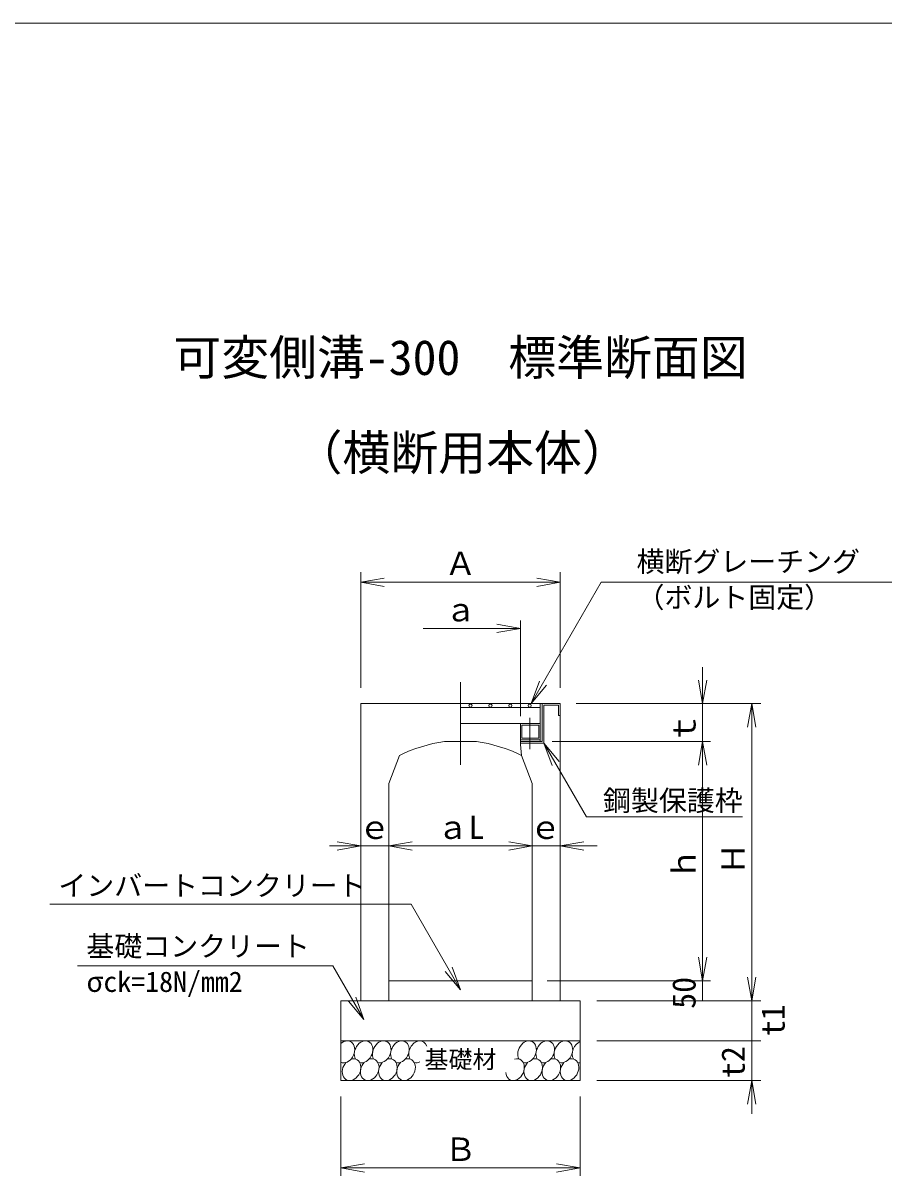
# Model space of a CAD drawing. Units: millimetres, scale not verified. Extents: x -9827 to 17627, y 1244 to 12720.
# Drawn here: x 3575 to 5733, y 9830 to 12720 of the extents above; entities that cross this region are included whole.
import ezdxf
from ezdxf.enums import TextEntityAlignment as Align

# ---------------------------------------------------------------- set-up
doc = ezdxf.new("R2010")
doc.units = ezdxf.units.MM
doc.header["$LTSCALE"] = 20
doc.layers.add('Layer1', color=4, linetype='Continuous', lineweight=18)
doc.styles.add('ＭＳ ゴシック-5.0-0.0', font='')
doc.styles.get('ＭＳ ゴシック-5.0-0.0').set_extended_font_data('ＭＳ ゴシック-5.0-0.0')

msp = doc.modelspace()

# ---------------------------------------------------------------- linework, layer by layer
at = {"layer": 'Layer1'}
for p, q in [((1236.98, 12720.2), (17626.62, 12720.2)), ((4421.65, 11054.21), (4421.65, 11343.92)), ((4421.65, 11318.65), (4480.74, 11329.07)), ((4921.65, 11318.65), (4862.56, 11329.07)), ((4921.65, 11054.21), (4921.65, 11343.92)), ((4421.65, 11318.65), (4480.74, 11308.23)), ((4421.65, 11318.65), (4921.65, 11318.65)), ((5024.47, 11318.65), (4848.71, 11014.21)), ((4921.65, 11318.65), (4862.56, 11308.23)), ((5776.5, 11318.65), (5024.47, 11318.65)), ((4821.65, 11202.78), (4762.56, 11213.2)), ((4821.65, 10983.12), (4821.65, 11222.78)), ((4578.33, 11202.78), (4821.65, 11202.78)), ((4821.65, 11202.78), (4762.56, 11192.36)), ((5278.45, 10889.21), (5278.45, 11105.42)), ((4848.71, 11014.21), (4869.23, 11070.59)), ((5278.45, 11014.21), (5268.03, 11073.3)), ((5278.45, 11014.21), (5288.86, 11073.3)), ((4671.65, 10860.93), (4671.65, 11068.39)), ((4848.71, 11014.21), (4887.27, 11060.18)), ((4421.65, 10269.21), (4421.65, 11014.21)), ((4921.65, 11014.21), (4421.65, 11014.21)), ((4871.65, 10919.21), (4871.65, 11014.21)), ((4876.65, 10919.21), (4876.65, 11014.21)), ((4921.65, 11014.21), (4921.65, 10269.21)), ((4961.65, 11014.21), (5424.61, 11014.21)), ((5401.66, 11014.21), (5391.24, 10955.12)), ((5401.66, 11014.21), (5412.08, 10955.12)), ((5401.66, 10039.21), (5401.66, 11014.21)), ((4871.65, 11004.21), (4671.65, 11004.21)), ((4880.65, 11010.21), (4917.65, 11010.21)), ((4880.65, 10915.21), (4880.65, 11010.21)), ((4917.65, 11010.21), (4917.65, 10984.21)), ((4917.65, 10984.21), (4921.65, 10984.21)), ((4671.65, 10964.21), (4871.65, 10964.21)), ((4821.65, 10919.21), (4821.65, 10964.21)), ((4867.65, 10960.21), (4825.65, 10960.21)), ((4825.65, 10927.21), (4825.65, 10960.21)), ((4845.15, 10900.45), (4845.15, 10978.59)), ((4867.65, 10927.21), (4867.65, 10960.21)), ((4867.65, 10927.21), (4825.65, 10927.21)), ((4631.65, 10919.21), (4671.65, 10919.21)), ((4711.65, 10919.21), (4671.65, 10919.21)), ((4821.65, 10923.21), (4871.65, 10923.21)), ((4821.65, 10919.21), (4821.65, 10911.44)), ((4876.65, 10919.21), (4821.65, 10919.21)), ((4880.65, 10915.21), (4821.65, 10915.21)), ((4821.65, 10911.44), (4824.65, 10884.21)), ((4880.65, 10915.21), (4919.22, 10869.25)), ((4880.65, 10915.21), (4901.17, 10858.83)), ((4987.5, 10730.15), (4880.65, 10915.21)), ((4901.3, 10919.21), (5298.45, 10919.21)), ((5278.45, 10919.21), (5268.03, 10860.12)), ((5278.45, 10919.21), (5268.03, 10860.12)), ((5278.45, 10919.21), (5268.03, 10860.12)), ((5278.45, 10919.21), (5288.86, 10860.12)), ((5278.45, 10919.21), (5288.86, 10860.12)), ((5278.45, 10919.21), (5288.86, 10860.12)), ((4518.65, 10884.21), (4491.65, 10814.21)), ((4824.65, 10884.21), (4851.65, 10814.21)), ((5278.45, 10889.21), (5278.45, 10809.21)), ((5278.45, 10269.21), (5278.45, 10889.21)), ((4491.65, 10269.21), (4491.65, 10814.21)), ((4851.65, 10269.21), (4851.65, 10814.21)), ((4987.5, 10730.15), (5378.77, 10730.15)), ((4421.65, 10657.41), (4362.56, 10667.83)), ((4491.65, 10657.41), (4550.74, 10667.83)), ((4491.65, 10657.41), (4550.74, 10667.83)), ((4851.65, 10657.41), (4792.56, 10667.83)), ((4851.65, 10657.41), (4792.56, 10667.83)), ((4921.65, 10657.41), (4980.74, 10667.83)), ((5014.43, 10657.41), (4343.31, 10657.41)), ((4421.65, 10657.41), (4362.56, 10646.99)), ((4491.65, 10657.41), (4550.74, 10646.99)), ((4491.65, 10657.41), (4550.74, 10646.99)), ((4851.65, 10657.41), (4792.56, 10646.99)), ((4851.65, 10657.41), (4792.56, 10646.99)), ((4921.65, 10657.41), (4980.74, 10646.99)), ((4547.89, 10511.54), (3642.41, 10511.54)), ((4547.89, 10511.54), (4671.65, 10297.18)), ((5278.45, 10319.21), (5268.03, 10378.3)), ((5278.45, 10319.21), (5268.03, 10378.3)), ((5278.45, 10319.21), (5278.45, 10399.21)), ((5278.45, 10319.21), (5288.86, 10378.3)), ((5278.45, 10319.21), (5288.86, 10378.3)), ((4351.81, 10357.15), (3711.81, 10357.15)), ((4429.68, 10222.26), (4351.81, 10357.15)), ((4671.65, 10297.18), (4651.13, 10353.56)), ((4491.65, 10319.21), (4851.65, 10319.21)), ((4671.65, 10297.18), (4633.09, 10343.14)), ((5298.45, 10319.21), (4889.05, 10319.21)), ((5278.45, 10269.21), (5278.45, 10319.21)), ((5401.66, 10269.21), (5391.24, 10328.3)), ((5401.66, 10269.21), (5412.08, 10328.3)), ((4371.65, 10269.21), (4971.65, 10269.21)), ((4371.65, 10069.21), (4371.65, 10269.21)), ((4429.68, 10222.26), (4391.12, 10268.22)), ((4429.68, 10222.26), (4409.16, 10278.64)), ((4491.65, 10269.21), (4421.65, 10269.21)), ((4851.65, 10269.21), (4921.65, 10269.21)), ((4971.65, 10069.21), (4971.65, 10269.21)), ((5424.61, 10269.21), (5013.48, 10269.21)), ((5401.66, 10269.21), (5401.66, 10179.21)), ((4971.65, 10169.21), (4371.65, 10169.21)), ((5424.61, 10169.21), (5013.48, 10169.21)), ((5401.66, 10129.21), (5401.66, 10049.21)), ((5401.66, 10129.21), (5401.66, 10029.21)), ((5401.66, 10129.21), (5401.66, 10049.21)), ((4371.65, 10069.21), (4971.65, 10069.21)), ((5424.61, 10069.21), (5013.48, 10069.21)), ((5401.66, 10069.21), (5391.24, 10010.12)), ((5401.66, 10069.21), (5412.08, 10010.12)), ((5401.66, 10069.21), (5401.66, 9985.55)), ((4371.65, 10029.21), (4371.65, 9830.25)), ((4971.65, 10029.21), (4971.65, 9830.25)), ((4371.65, 9850.25), (4430.74, 9860.66)), ((4971.65, 9850.25), (4912.56, 9860.66)), ((4371.65, 9850.25), (4971.65, 9850.25)), ((4371.65, 9850.25), (4430.74, 9839.83)), ((4971.65, 9850.25), (4912.56, 9839.83))]:
    msp.add_line(p, q, dxfattribs=at)
for centre in [(4696.65, 11009.21), (4746.65, 11009.21), (4796.65, 11009.21), (4845.15, 11009.21)]:
    msp.add_circle(centre, 4, dxfattribs=at)
for centre, start, end in [((4683.26, 10552.69), 98.01419, 116.40493), ((4660.05, 10552.69), 63.59507, 81.98581)]:
    msp.add_arc(centre, 370.13, start, end, dxfattribs=at)
for centre, start_param, end_param in [((4383.28, 10141.39), 3.1641089, 7.3535633), ((4428.8, 10141.39), 3.2518953, 8.9063261), ((4474.33, 10141.39), 3.2518953, 8.9063261), ((4519.85, 10141.39), 3.2518953, 8.9063261), ((4565.38, 10141.39), 5.610227, 8.9063261), ((4838.52, 10141.39), 3.2518953, 8.9063261), ((4884.04, 10141.39), 3.2518953, 8.9063261), ((4929.57, 10141.39), 3.2518953, 8.9063261), ((4975.09, 10141.39), 0.6949414, 2.6231408), ((4398.66, 10096.73), 1.1965976, 6.8860585), ((4444.18, 10096.73), 1.1965976, 6.8860585), ((4489.71, 10096.73), 1.1965976, 6.8860585), ((4535.23, 10096.73), 1.1965976, 6.8860585), ((4565.38, 10141.39), 3.2518953, 3.8893366), ((4808.37, 10096.73), 2.1791837, 6.8860585), ((4853.9, 10096.73), 1.1965976, 6.8860585), ((4899.42, 10096.73), 1.1965976, 6.8860585), ((4944.95, 10096.73), 1.1965976, 6.8860585), ((4975.09, 10141.39), 3.2518953, 3.5395455)]:
    msp.add_ellipse(centre, major_axis=(12.08, 25.9), ratio=0.766667, start_param=start_param, end_param=end_param, dxfattribs=at)

# ---------------------------------------------------------------- texts
at = {"layer": 'Layer1', "color": 7, "style": 'ＭＳ ゴシック-5.0-0.0'}
for s, p in [('可変側溝-300\u3000標準断面図', (4671.65, 11925.99)), ('（横断用本体）', (4675.87, 11687.55))]:
    msp.add_text(s, height=87.98, dxfattribs=at).set_placement(p, align=Align.TOP_CENTER)
for s, height, p in [('Ａ', 58.65, (4671.65, 11318.65)), ('ａ', 58.65, (4671.65, 11202.78)), ('ａL', 58.65, (4671.65, 10657.41)), ('ｅ', 58.65, (4456.33, 10657.41)), ('ｅ', 58.65, (4884.4, 10657.41)), ('基礎材', 43.99, (4671.65, 10087.05)), ('Ｂ', 58.65, (4671.65, 9850.25))]:
    msp.add_text(s, height=height, dxfattribs=at).set_placement(p, align=Align.BOTTOM_CENTER)
for s, p in [('横断グレーチング', (5112.86, 11329.13)), ('（ボルト固定）', (5112.86, 11239.54)), ('鋼製保護枠', (5028.77, 10730.15)), ('インバートコンクリート', (3663.83, 10517.11)), ('基礎コンクリート', (3734.18, 10365.09)), ('σck=18N/mm2', (3734.18, 10276.07))]:
    msp.add_text(s, height=51.32, dxfattribs=at).set_placement(p, align=Align.BOTTOM_LEFT)
for s, p in [('ｔ', (5278.45, 10951.71)), ('Ｈ', (5401.66, 10625.22)), ('ｈ', (5278.45, 10612.32)), ('50', (5278.45, 10289.21)), ('t1', (5501.72, 10220.58)), ('t2', (5401.66, 10115.52))]:
    msp.add_text(s, height=58.65, rotation=90, dxfattribs=at).set_placement(p, align=Align.BOTTOM_CENTER)

doc.saveas('drawing.dxf')
